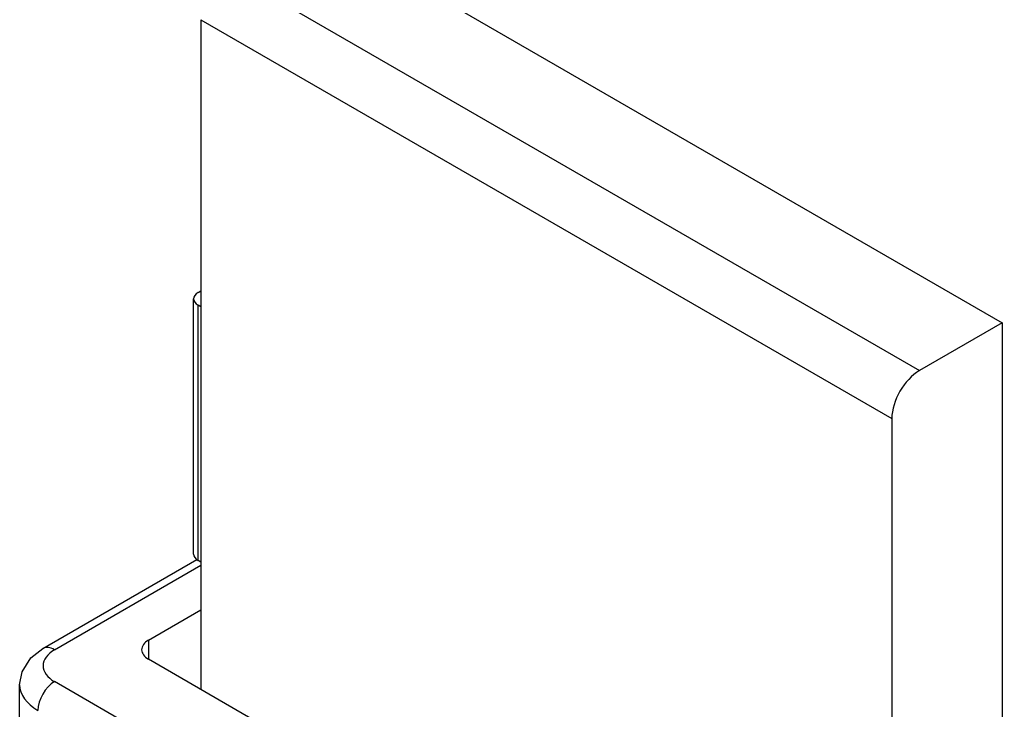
# Model space of a CAD drawing. Header units: millimetres. Extents: x -70 to 70, y -99 to 99.
# Drawn here: x 29.84 to 42.42, y -33.95 to -25.11 of the extents above; entities that cross this region are included whole.
import ezdxf

# ---------------------------------------------------------------- set-up
doc = ezdxf.new("R2010")
doc.units = ezdxf.units.MM
doc.layers.add('粗实线层', color=7, linetype='Continuous', lineweight=35)

msp = doc.modelspace()

# ---------------------------------------------------------------- linework, layer by layer
at = {"layer": '粗实线层', "color": 7, "lineweight": -3}
for p, q in [((33.577, -23.884), (42.416, -28.987)), ((32.517, -24.496), (41.356, -29.599)), ((32.163, -25.109), (32.163, -33.682)), ((32.163, -25.109), (41.002, -30.212)), ((32.128, -28.599), (32.163, -28.579)), ((32.069, -31.947), (32.069, -28.681)), ((32.163, -28.783), (32.128, -28.762)), ((32.128, -32.028), (32.128, -28.762)), ((42.416, -28.987), (41.356, -29.599)), ((42.416, -28.987), (42.416, -35.111)), ((41.002, -30.212), (41.002, -38.785)), ((30.139, -33.157), (32.112, -32.018)), ((32.163, -32.049), (32.128, -32.028)), ((30.289, -33.171), (32.163, -32.09)), ((31.492, -33.049), (32.163, -32.661)), ((31.492, -33.049), (31.492, -33.294)), ((41.674, -39.173), (31.492, -33.294)), ((29.843, -39.908), (29.843, -33.621)), ((41.179, -39.867), (30.289, -33.58))]:
    msp.add_line(p, q, dxfattribs=at)
msp.add_lwpolyline([(29.843, -33.621), (29.874, -33.453), (29.986, -33.276), (30.139, -33.157)], dxfattribs=at)
for centre, major_axis, start_param, end_param in [((32.269, -28.681), (0.2, 0), 2.356194, 3.141593), ((32.269, -28.681), (0.2, 0), 3.141593, 3.926991), ((41.356, -30.008), (-0.25, -0.433), 3.926991, 5.497787), ((32.269, -31.947), (0.2, 0), 3.141593, 3.926991), ((31.704, -33.171), (0.3, 0), 2.356194, 3.141593), ((30.289, -33.416), (-0.15, 0.26), 5.497787, 6.283185), ((30.643, -33.376), (0.5, 0), 2.356194, 3.926991), ((31.704, -33.171), (0.3, 0), 3.141593, 3.926991), ((30.643, -33.621), (0.8, 0), 3.141593, 3.926991), ((30.289, -33.825), (-0.15, -0.26), 3.926991, 5.497787)]:
    msp.add_ellipse(centre, major_axis=major_axis, ratio=0.57735, start_param=start_param, end_param=end_param, dxfattribs=at)

doc.saveas('drawing.dxf')
